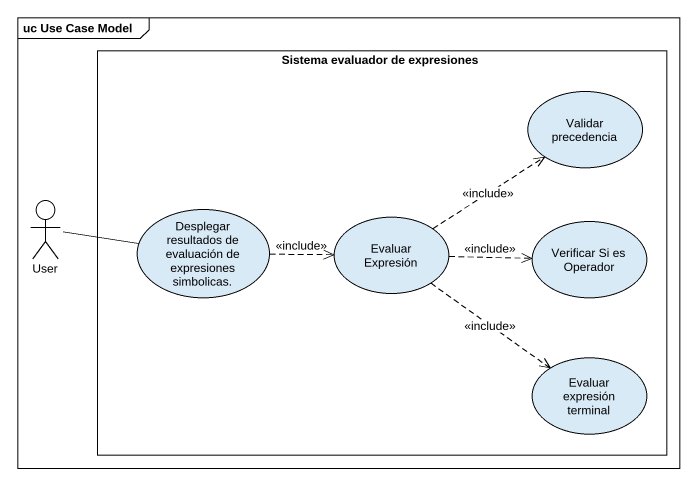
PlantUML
@startuml
mainframe uc Use Case Model
rectangle "Sistema evaluador de expresiones" as Sistema_evaluador_de {
  usecase "Validar precedencia" as Validar_precedencia
  usecase "Desplegar resultados de evaluación de expresiones simbolicas." as Desplegar_resultados_de
  usecase "Evaluar Expresión" as Evaluar_Expresión
  usecase "Verificar Si es Operador" as Verificar_Si_es_Operador
  usecase "Evaluar expresión terminal" as Evaluar_expresión_terminal
}
actor User
User -right- Desplegar_resultados_de
Desplegar_resultados_de .right.> Evaluar_Expresión : <<include>>
Evaluar_Expresión .up.> Validar_precedencia : <<include>>
Evaluar_Expresión .right.> Verificar_Si_es_Operador : <<include>>
Evaluar_Expresión ..> Evaluar_expresión_terminal : <<include>>
@enduml
